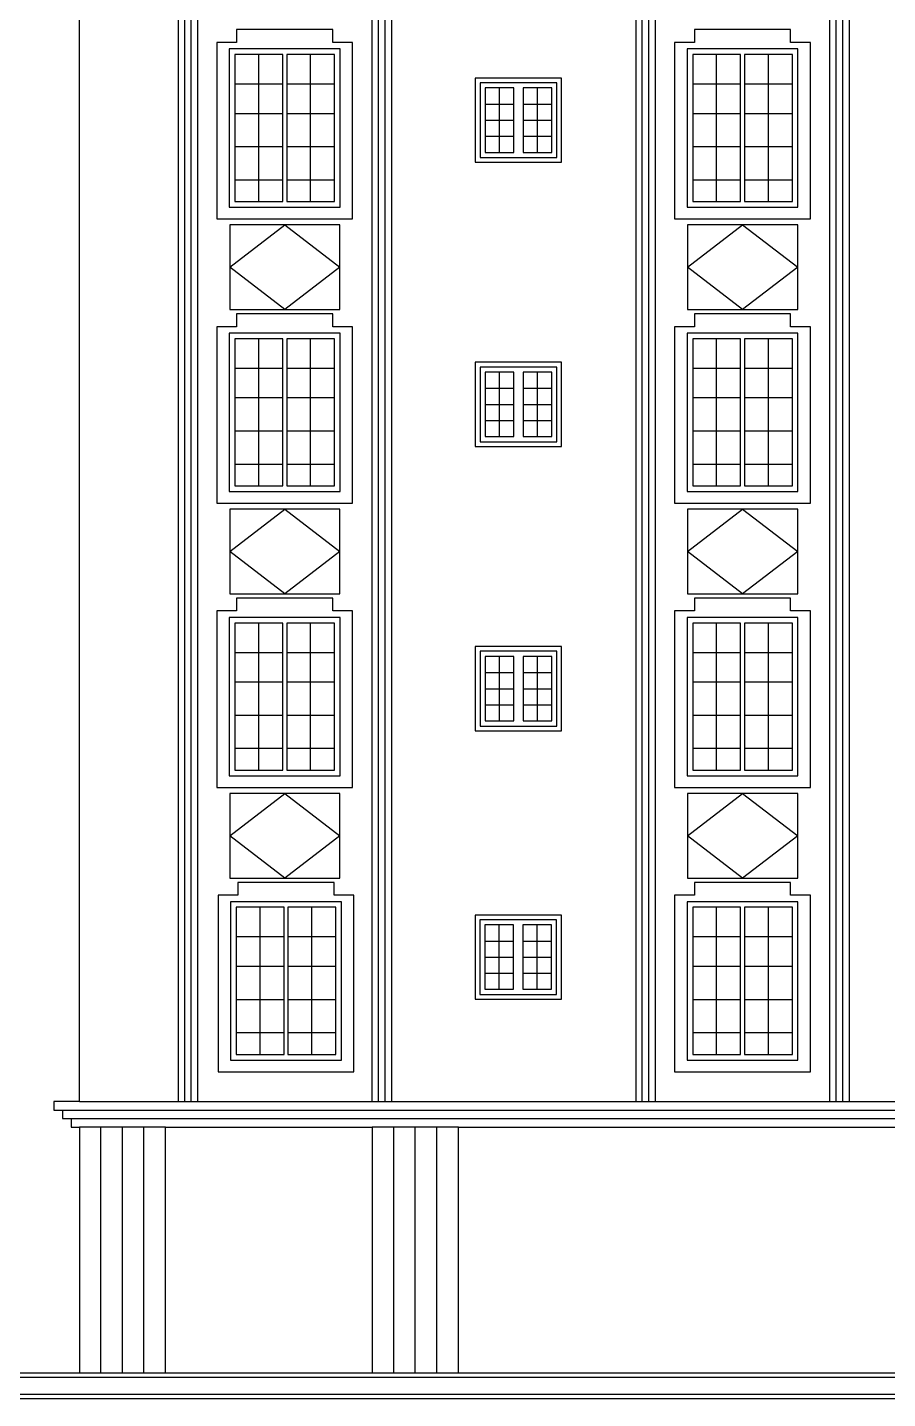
# Model space of a CAD drawing. Header units: inches. Extents: x 14.9 to 77, y 7.3 to 37.6.
# Drawn here: x 25.56 to 35.54, y 7.29 to 23.2 of the extents above; entities that cross this region are included whole.
import ezdxf

# ---------------------------------------------------------------- set-up
doc = ezdxf.new("R2010")
doc.units = ezdxf.units.IN
doc.header["$MEASUREMENT"] = 0
for name, color, linetype, lineweight in [('01_STRUCTURE', 7, 'Continuous', 25), ('02_OPENINGS', 7, 'Continuous', 25), ('03_STEPPED_FRAMES', 7, 'Continuous', 25), ('04_VERTICAL_RIBS', 7, 'Continuous', 25), ('05_GEOMETRIC_RELIEF', 7, 'Continuous', 25)]:
    doc.layers.add(name, color=color, linetype=linetype, lineweight=lineweight)

msp = doc.modelspace()

# ---------------------------------------------------------------- linework, layer by layer
at = {"layer": '01_STRUCTURE'}
for points in [[(26.161, 10.736), (26.161, 30.336)], [(26.161, 10.736), (25.865, 10.736), (25.865, 10.636), (25.965, 10.636)], [(26.161, 10.736), (27.307, 10.736)], [(27.307, 10.736), (27.384, 10.736)], [(27.384, 10.736), (27.461, 10.736)], [(27.461, 10.736), (27.537, 10.736)], [(27.537, 10.736), (29.557, 10.736)], [(29.557, 10.736), (29.634, 10.736)], [(29.634, 10.736), (29.711, 10.736)], [(29.711, 10.736), (29.787, 10.736)], [(29.787, 10.736), (32.621, 10.736)], [(32.621, 10.736), (32.697, 10.736)], [(32.697, 10.736), (32.774, 10.736)], [(32.774, 10.736), (32.851, 10.736)], [(32.851, 10.736), (34.871, 10.736)], [(34.871, 10.736), (34.947, 10.736)], [(34.947, 10.736), (35.024, 10.736)], [(35.024, 10.736), (35.101, 10.736)], [(35.101, 10.736), (36.932, 10.736)], [(25.965, 10.636), (46.961, 10.636)], [(25.965, 10.636), (25.965, 10.536), (26.065, 10.536)], [(26.065, 10.536), (46.961, 10.536)], [(26.065, 10.536), (26.065, 10.436), (26.161, 10.436)], [(26.161, 10.436), (26.161, 7.586)], [(26.411, 10.436), (26.165, 10.436), (26.161, 10.436)], [(26.661, 10.436), (26.411, 10.436)], [(26.911, 10.436), (26.661, 10.436)], [(27.161, 10.436), (26.911, 10.436)], [(27.161, 7.586), (27.161, 10.436)], [(27.161, 10.436), (29.561, 10.436)], [(29.561, 10.436), (29.561, 7.586)], [(29.811, 10.436), (29.561, 10.436)], [(30.061, 10.436), (29.811, 10.436)], [(30.311, 10.436), (30.061, 10.436)], [(30.561, 10.436), (30.311, 10.436)], [(30.561, 7.586), (30.561, 10.436)], [(30.561, 10.436), (36.061, 10.436)], [(14.851, 7.586), (26.161, 7.586)], [(14.851, 7.536), (77.019, 7.536)], [(26.161, 7.586), (26.411, 7.586)], [(26.411, 7.586), (26.661, 7.586)], [(26.661, 7.586), (26.911, 7.586)], [(26.911, 7.586), (27.161, 7.586)], [(27.161, 7.586), (29.561, 7.586)], [(29.561, 7.586), (29.811, 7.586)], [(29.811, 7.586), (30.061, 7.586)], [(30.061, 7.586), (30.311, 7.586)], [(30.311, 7.586), (30.561, 7.586)], [(30.561, 7.586), (36.061, 7.586)], [(14.851, 7.336), (77.019, 7.336)], [(14.851, 7.286), (77.019, 7.286)]]:
    msp.add_lwpolyline(points, dxfattribs=at)
at = {"layer": '02_OPENINGS'}
for points in [[(28.244, 22.889), (27.966, 22.889), (27.966, 22.549)], [(28.244, 22.549), (28.244, 22.889)], [(28.522, 22.549), (28.522, 22.889), (28.244, 22.889)], [(28.845, 22.889), (28.568, 22.889), (28.568, 22.549)], [(28.845, 22.549), (28.845, 22.889)], [(29.123, 22.549), (29.123, 22.889), (28.845, 22.889)], [(33.56, 22.889), (33.282, 22.889), (33.282, 22.549)], [(33.56, 22.549), (33.56, 22.889)], [(33.838, 22.549), (33.838, 22.889), (33.56, 22.889)], [(34.161, 22.889), (33.884, 22.889), (33.884, 22.549)], [(34.161, 22.549), (34.161, 22.889)], [(34.439, 22.549), (34.439, 22.889), (34.161, 22.889)], [(27.966, 22.549), (27.966, 22.206)], [(27.966, 22.549), (28.244, 22.549)], [(28.244, 22.206), (28.244, 22.549)], [(28.244, 22.549), (28.522, 22.549)], [(28.522, 22.206), (28.522, 22.549)], [(28.568, 22.549), (28.568, 22.206)], [(28.568, 22.549), (28.845, 22.549)], [(28.845, 22.206), (28.845, 22.549)], [(28.845, 22.549), (29.123, 22.549)], [(29.123, 22.206), (29.123, 22.549)], [(31.039, 22.501), (30.873, 22.501), (30.873, 22.314)], [(31.039, 22.314), (31.039, 22.501)], [(31.206, 22.314), (31.206, 22.501), (31.039, 22.501)], [(31.479, 22.501), (31.312, 22.501), (31.312, 22.314)], [(31.479, 22.314), (31.479, 22.501)], [(31.645, 22.314), (31.645, 22.501), (31.479, 22.501)], [(33.282, 22.549), (33.282, 22.206)], [(33.282, 22.549), (33.56, 22.549)], [(33.56, 22.206), (33.56, 22.549)], [(33.56, 22.549), (33.838, 22.549)], [(33.838, 22.206), (33.838, 22.549)], [(33.884, 22.549), (33.884, 22.206)], [(33.884, 22.549), (34.161, 22.549)], [(34.161, 22.206), (34.161, 22.549)], [(34.161, 22.549), (34.439, 22.549)], [(34.439, 22.206), (34.439, 22.549)], [(30.873, 22.314), (30.873, 22.127)], [(30.873, 22.314), (31.039, 22.314)], [(31.039, 22.127), (31.039, 22.314)], [(31.039, 22.314), (31.206, 22.314)], [(31.206, 22.127), (31.206, 22.314)], [(31.312, 22.314), (31.312, 22.127)], [(31.312, 22.314), (31.479, 22.314)], [(31.479, 22.127), (31.479, 22.314)], [(31.479, 22.314), (31.645, 22.314)], [(31.645, 22.127), (31.645, 22.314)], [(27.966, 22.206), (27.966, 21.82)], [(27.966, 22.206), (28.244, 22.206)], [(28.244, 21.82), (28.244, 22.206)], [(28.244, 22.206), (28.522, 22.206)], [(28.522, 21.82), (28.522, 22.206)], [(28.568, 22.206), (28.568, 21.82)], [(28.568, 22.206), (28.845, 22.206)], [(28.845, 21.82), (28.845, 22.206)], [(28.845, 22.206), (29.123, 22.206)], [(29.123, 21.82), (29.123, 22.206)], [(30.873, 22.127), (30.873, 21.94)], [(30.873, 22.127), (31.039, 22.127)], [(31.039, 21.94), (31.039, 22.127)], [(31.039, 22.127), (31.206, 22.127)], [(31.206, 21.94), (31.206, 22.127)], [(31.312, 22.127), (31.312, 21.94)], [(31.312, 22.127), (31.479, 22.127)], [(31.479, 21.94), (31.479, 22.127)], [(31.479, 22.127), (31.645, 22.127)], [(31.645, 21.94), (31.645, 22.127)], [(33.282, 22.206), (33.282, 21.82)], [(33.282, 22.206), (33.56, 22.206)], [(33.56, 21.82), (33.56, 22.206)], [(33.56, 22.206), (33.838, 22.206)], [(33.838, 21.82), (33.838, 22.206)], [(33.884, 22.206), (33.884, 21.82)], [(33.884, 22.206), (34.161, 22.206)], [(34.161, 21.82), (34.161, 22.206)], [(34.161, 22.206), (34.439, 22.206)], [(34.439, 21.82), (34.439, 22.206)], [(27.966, 21.82), (27.966, 21.435)], [(27.966, 21.82), (28.244, 21.82)], [(28.244, 21.435), (28.244, 21.82)], [(28.244, 21.82), (28.522, 21.82)], [(28.522, 21.435), (28.522, 21.82)], [(28.568, 21.82), (28.568, 21.435)], [(28.568, 21.82), (28.845, 21.82)], [(28.845, 21.435), (28.845, 21.82)], [(28.845, 21.82), (29.123, 21.82)], [(29.123, 21.435), (29.123, 21.82)], [(30.873, 21.94), (31.039, 21.94)], [(30.873, 21.94), (30.873, 21.753), (31.039, 21.753)], [(31.039, 21.753), (31.206, 21.753), (31.206, 21.94)], [(31.039, 21.753), (31.039, 21.94)], [(31.039, 21.94), (31.206, 21.94)], [(31.312, 21.94), (31.479, 21.94)], [(31.312, 21.94), (31.312, 21.753), (31.479, 21.753)], [(31.479, 21.753), (31.645, 21.753), (31.645, 21.94)], [(31.479, 21.753), (31.479, 21.94)], [(31.479, 21.94), (31.645, 21.94)], [(33.282, 21.82), (33.282, 21.435)], [(33.282, 21.82), (33.56, 21.82)], [(33.56, 21.435), (33.56, 21.82)], [(33.56, 21.82), (33.838, 21.82)], [(33.838, 21.435), (33.838, 21.82)], [(33.884, 21.82), (33.884, 21.435)], [(33.884, 21.82), (34.161, 21.82)], [(34.161, 21.435), (34.161, 21.82)], [(34.161, 21.82), (34.439, 21.82)], [(34.439, 21.435), (34.439, 21.82)], [(27.966, 21.435), (28.244, 21.435)], [(27.966, 21.435), (27.966, 21.181), (28.244, 21.181)], [(28.244, 21.181), (28.522, 21.181), (28.522, 21.435)], [(28.244, 21.181), (28.244, 21.435)], [(28.244, 21.435), (28.522, 21.435)], [(28.568, 21.435), (28.845, 21.435)], [(28.568, 21.435), (28.568, 21.181), (28.845, 21.181)], [(28.845, 21.181), (29.123, 21.181), (29.123, 21.435)], [(28.845, 21.181), (28.845, 21.435)], [(28.845, 21.435), (29.123, 21.435)], [(33.282, 21.435), (33.56, 21.435)], [(33.282, 21.435), (33.282, 21.181), (33.56, 21.181)], [(33.56, 21.181), (33.838, 21.181), (33.838, 21.435)], [(33.56, 21.181), (33.56, 21.435)], [(33.56, 21.435), (33.838, 21.435)], [(33.884, 21.435), (34.161, 21.435)], [(33.884, 21.435), (33.884, 21.181), (34.161, 21.181)], [(34.161, 21.181), (34.439, 21.181), (34.439, 21.435)], [(34.161, 21.181), (34.161, 21.435)], [(34.161, 21.435), (34.439, 21.435)], [(28.244, 19.589), (27.966, 19.589), (27.966, 19.249)], [(28.244, 19.249), (28.244, 19.589)], [(28.522, 19.249), (28.522, 19.589), (28.244, 19.589)], [(28.845, 19.589), (28.568, 19.589), (28.568, 19.249)], [(28.845, 19.249), (28.845, 19.589)], [(29.123, 19.249), (29.123, 19.589), (28.845, 19.589)], [(33.56, 19.589), (33.282, 19.589), (33.282, 19.249)], [(33.56, 19.249), (33.56, 19.589)], [(33.838, 19.249), (33.838, 19.589), (33.56, 19.589)], [(34.161, 19.589), (33.884, 19.589), (33.884, 19.249)], [(34.161, 19.249), (34.161, 19.589)], [(34.439, 19.249), (34.439, 19.589), (34.161, 19.589)], [(27.966, 19.249), (27.966, 18.906)], [(27.966, 19.249), (28.244, 19.249)], [(28.244, 18.906), (28.244, 19.249)], [(28.244, 19.249), (28.522, 19.249)], [(28.522, 18.906), (28.522, 19.249)], [(28.568, 19.249), (28.568, 18.906)], [(28.568, 19.249), (28.845, 19.249)], [(28.845, 18.906), (28.845, 19.249)], [(28.845, 19.249), (29.123, 19.249)], [(29.123, 18.906), (29.123, 19.249)], [(31.039, 19.201), (30.873, 19.201), (30.873, 19.014)], [(31.039, 19.014), (31.039, 19.201)], [(31.206, 19.014), (31.206, 19.201), (31.039, 19.201)], [(31.479, 19.201), (31.312, 19.201), (31.312, 19.014)], [(31.479, 19.014), (31.479, 19.201)], [(31.645, 19.014), (31.645, 19.201), (31.479, 19.201)], [(33.282, 19.249), (33.282, 18.906)], [(33.282, 19.249), (33.56, 19.249)], [(33.56, 18.906), (33.56, 19.249)], [(33.56, 19.249), (33.838, 19.249)], [(33.838, 18.906), (33.838, 19.249)], [(33.884, 19.249), (33.884, 18.906)], [(33.884, 19.249), (34.161, 19.249)], [(34.161, 18.906), (34.161, 19.249)], [(34.161, 19.249), (34.439, 19.249)], [(34.439, 18.906), (34.439, 19.249)], [(30.873, 19.014), (30.873, 18.827)], [(30.873, 19.014), (31.039, 19.014)], [(31.039, 18.827), (31.039, 19.014)], [(31.039, 19.014), (31.206, 19.014)], [(31.206, 18.827), (31.206, 19.014)], [(31.312, 19.014), (31.312, 18.827)], [(31.312, 19.014), (31.479, 19.014)], [(31.479, 18.827), (31.479, 19.014)], [(31.479, 19.014), (31.645, 19.014)], [(31.645, 18.827), (31.645, 19.014)], [(27.966, 18.906), (27.966, 18.52)], [(27.966, 18.906), (28.244, 18.906)], [(28.244, 18.52), (28.244, 18.906)], [(28.244, 18.906), (28.522, 18.906)], [(28.522, 18.52), (28.522, 18.906)], [(28.568, 18.906), (28.568, 18.52)], [(28.568, 18.906), (28.845, 18.906)], [(28.845, 18.52), (28.845, 18.906)], [(28.845, 18.906), (29.123, 18.906)], [(29.123, 18.52), (29.123, 18.906)], [(30.873, 18.827), (30.873, 18.64)], [(30.873, 18.827), (31.039, 18.827)], [(31.039, 18.64), (31.039, 18.827)], [(31.039, 18.827), (31.206, 18.827)], [(31.206, 18.64), (31.206, 18.827)], [(31.312, 18.827), (31.312, 18.64)], [(31.312, 18.827), (31.479, 18.827)], [(31.479, 18.64), (31.479, 18.827)], [(31.479, 18.827), (31.645, 18.827)], [(31.645, 18.64), (31.645, 18.827)], [(33.282, 18.906), (33.282, 18.52)], [(33.282, 18.906), (33.56, 18.906)], [(33.56, 18.52), (33.56, 18.906)], [(33.56, 18.906), (33.838, 18.906)], [(33.838, 18.52), (33.838, 18.906)], [(33.884, 18.906), (33.884, 18.52)], [(33.884, 18.906), (34.161, 18.906)], [(34.161, 18.52), (34.161, 18.906)], [(34.161, 18.906), (34.439, 18.906)], [(34.439, 18.52), (34.439, 18.906)], [(30.873, 18.64), (31.039, 18.64)], [(30.873, 18.64), (30.873, 18.453), (31.039, 18.453)], [(31.039, 18.453), (31.206, 18.453), (31.206, 18.64)], [(31.039, 18.453), (31.039, 18.64)], [(31.039, 18.64), (31.206, 18.64)], [(31.312, 18.64), (31.479, 18.64)], [(31.312, 18.64), (31.312, 18.453), (31.479, 18.453)], [(31.479, 18.453), (31.645, 18.453), (31.645, 18.64)], [(31.479, 18.453), (31.479, 18.64)], [(31.479, 18.64), (31.645, 18.64)], [(27.966, 18.52), (27.966, 18.135)], [(27.966, 18.52), (28.244, 18.52)], [(28.244, 18.135), (28.244, 18.52)], [(28.244, 18.52), (28.522, 18.52)], [(28.522, 18.135), (28.522, 18.52)], [(28.568, 18.52), (28.568, 18.135)], [(28.568, 18.52), (28.845, 18.52)], [(28.845, 18.135), (28.845, 18.52)], [(28.845, 18.52), (29.123, 18.52)], [(29.123, 18.135), (29.123, 18.52)], [(33.282, 18.52), (33.282, 18.135)], [(33.282, 18.52), (33.56, 18.52)], [(33.56, 18.135), (33.56, 18.52)], [(33.56, 18.52), (33.838, 18.52)], [(33.838, 18.135), (33.838, 18.52)], [(33.884, 18.52), (33.884, 18.135)], [(33.884, 18.52), (34.161, 18.52)], [(34.161, 18.135), (34.161, 18.52)], [(34.161, 18.52), (34.439, 18.52)], [(34.439, 18.135), (34.439, 18.52)], [(27.966, 18.135), (28.244, 18.135)], [(27.966, 18.135), (27.966, 17.881), (28.244, 17.881)], [(28.244, 17.881), (28.522, 17.881), (28.522, 18.135)], [(28.244, 17.881), (28.244, 18.135)], [(28.244, 18.135), (28.522, 18.135)], [(28.568, 18.135), (28.845, 18.135)], [(28.568, 18.135), (28.568, 17.881), (28.845, 17.881)], [(28.845, 17.881), (29.123, 17.881), (29.123, 18.135)], [(28.845, 17.881), (28.845, 18.135)], [(28.845, 18.135), (29.123, 18.135)], [(33.282, 18.135), (33.56, 18.135)], [(33.282, 18.135), (33.282, 17.881), (33.56, 17.881)], [(33.56, 17.881), (33.838, 17.881), (33.838, 18.135)], [(33.56, 17.881), (33.56, 18.135)], [(33.56, 18.135), (33.838, 18.135)], [(33.884, 18.135), (34.161, 18.135)], [(33.884, 18.135), (33.884, 17.881), (34.161, 17.881)], [(34.161, 17.881), (34.439, 17.881), (34.439, 18.135)], [(34.161, 17.881), (34.161, 18.135)], [(34.161, 18.135), (34.439, 18.135)], [(28.244, 16.289), (27.966, 16.289), (27.966, 15.949)], [(28.244, 15.949), (28.244, 16.289)], [(28.522, 15.949), (28.522, 16.289), (28.244, 16.289)], [(28.845, 16.289), (28.568, 16.289), (28.568, 15.949)], [(28.845, 15.949), (28.845, 16.289)], [(29.123, 15.949), (29.123, 16.289), (28.845, 16.289)], [(33.56, 16.289), (33.282, 16.289), (33.282, 15.949)], [(33.56, 15.949), (33.56, 16.289)], [(33.838, 15.949), (33.838, 16.289), (33.56, 16.289)], [(34.161, 16.289), (33.884, 16.289), (33.884, 15.949)], [(34.161, 15.949), (34.161, 16.289)], [(34.439, 15.949), (34.439, 16.289), (34.161, 16.289)], [(27.966, 15.949), (27.966, 15.606)], [(27.966, 15.949), (28.244, 15.949)], [(28.244, 15.606), (28.244, 15.949)], [(28.244, 15.949), (28.522, 15.949)], [(28.522, 15.606), (28.522, 15.949)], [(28.568, 15.949), (28.568, 15.606)], [(28.568, 15.949), (28.845, 15.949)], [(28.845, 15.606), (28.845, 15.949)], [(28.845, 15.949), (29.123, 15.949)], [(29.123, 15.606), (29.123, 15.949)], [(33.282, 15.949), (33.282, 15.606)], [(33.282, 15.949), (33.56, 15.949)], [(33.56, 15.606), (33.56, 15.949)], [(33.56, 15.949), (33.838, 15.949)], [(33.838, 15.606), (33.838, 15.949)], [(33.884, 15.949), (33.884, 15.606)], [(33.884, 15.949), (34.161, 15.949)], [(34.161, 15.606), (34.161, 15.949)], [(34.161, 15.949), (34.439, 15.949)], [(34.439, 15.606), (34.439, 15.949)], [(31.039, 15.901), (30.873, 15.901), (30.873, 15.714)], [(31.039, 15.714), (31.039, 15.901)], [(31.206, 15.714), (31.206, 15.901), (31.039, 15.901)], [(31.479, 15.901), (31.312, 15.901), (31.312, 15.714)], [(31.479, 15.714), (31.479, 15.901)], [(31.645, 15.714), (31.645, 15.901), (31.479, 15.901)], [(27.966, 15.606), (27.966, 15.22)], [(27.966, 15.606), (28.244, 15.606)], [(28.244, 15.22), (28.244, 15.606)], [(28.244, 15.606), (28.522, 15.606)], [(28.522, 15.22), (28.522, 15.606)], [(28.568, 15.606), (28.568, 15.22)], [(28.568, 15.606), (28.845, 15.606)], [(28.845, 15.22), (28.845, 15.606)], [(28.845, 15.606), (29.123, 15.606)], [(29.123, 15.22), (29.123, 15.606)], [(30.873, 15.714), (30.873, 15.527)], [(30.873, 15.714), (31.039, 15.714)], [(31.039, 15.527), (31.039, 15.714)], [(31.039, 15.714), (31.206, 15.714)], [(31.206, 15.527), (31.206, 15.714)], [(31.312, 15.714), (31.312, 15.527)], [(31.312, 15.714), (31.479, 15.714)], [(31.479, 15.527), (31.479, 15.714)], [(31.479, 15.714), (31.645, 15.714)], [(31.645, 15.527), (31.645, 15.714)], [(33.282, 15.606), (33.282, 15.22)], [(33.282, 15.606), (33.56, 15.606)], [(33.56, 15.22), (33.56, 15.606)], [(33.56, 15.606), (33.838, 15.606)], [(33.838, 15.22), (33.838, 15.606)], [(33.884, 15.606), (33.884, 15.22)], [(33.884, 15.606), (34.161, 15.606)], [(34.161, 15.22), (34.161, 15.606)], [(34.161, 15.606), (34.439, 15.606)], [(34.439, 15.22), (34.439, 15.606)], [(30.873, 15.527), (30.873, 15.34)], [(30.873, 15.527), (31.039, 15.527)], [(31.039, 15.34), (31.039, 15.527)], [(31.039, 15.527), (31.206, 15.527)], [(31.206, 15.34), (31.206, 15.527)], [(31.312, 15.527), (31.312, 15.34)], [(31.312, 15.527), (31.479, 15.527)], [(31.479, 15.34), (31.479, 15.527)], [(31.479, 15.527), (31.645, 15.527)], [(31.645, 15.34), (31.645, 15.527)], [(30.873, 15.34), (31.039, 15.34)], [(30.873, 15.34), (30.873, 15.153), (31.039, 15.153)], [(31.039, 15.153), (31.206, 15.153), (31.206, 15.34)], [(31.039, 15.153), (31.039, 15.34)], [(31.039, 15.34), (31.206, 15.34)], [(31.312, 15.34), (31.479, 15.34)], [(31.312, 15.34), (31.312, 15.153), (31.479, 15.153)], [(31.479, 15.153), (31.645, 15.153), (31.645, 15.34)], [(31.479, 15.153), (31.479, 15.34)], [(31.479, 15.34), (31.645, 15.34)], [(27.966, 15.22), (27.966, 14.835)], [(27.966, 15.22), (28.244, 15.22)], [(28.244, 14.835), (28.244, 15.22)], [(28.244, 15.22), (28.522, 15.22)], [(28.522, 14.835), (28.522, 15.22)], [(28.568, 15.22), (28.568, 14.835)], [(28.568, 15.22), (28.845, 15.22)], [(28.845, 14.835), (28.845, 15.22)], [(28.845, 15.22), (29.123, 15.22)], [(29.123, 14.835), (29.123, 15.22)], [(33.282, 15.22), (33.282, 14.835)], [(33.282, 15.22), (33.56, 15.22)], [(33.56, 14.835), (33.56, 15.22)], [(33.56, 15.22), (33.838, 15.22)], [(33.838, 14.835), (33.838, 15.22)], [(33.884, 15.22), (33.884, 14.835)], [(33.884, 15.22), (34.161, 15.22)], [(34.161, 14.835), (34.161, 15.22)], [(34.161, 15.22), (34.439, 15.22)], [(34.439, 14.835), (34.439, 15.22)], [(27.966, 14.835), (28.244, 14.835)], [(27.966, 14.835), (27.966, 14.581), (28.244, 14.581)], [(28.244, 14.581), (28.522, 14.581), (28.522, 14.835)], [(28.244, 14.581), (28.244, 14.835)], [(28.244, 14.835), (28.522, 14.835)], [(28.568, 14.835), (28.845, 14.835)], [(28.568, 14.835), (28.568, 14.581), (28.845, 14.581)], [(28.845, 14.581), (29.123, 14.581), (29.123, 14.835)], [(28.845, 14.581), (28.845, 14.835)], [(28.845, 14.835), (29.123, 14.835)], [(33.282, 14.835), (33.56, 14.835)], [(33.282, 14.835), (33.282, 14.581), (33.56, 14.581)], [(33.56, 14.581), (33.838, 14.581), (33.838, 14.835)], [(33.56, 14.581), (33.56, 14.835)], [(33.56, 14.835), (33.838, 14.835)], [(33.884, 14.835), (34.161, 14.835)], [(33.884, 14.835), (33.884, 14.581), (34.161, 14.581)], [(34.161, 14.581), (34.439, 14.581), (34.439, 14.835)], [(34.161, 14.581), (34.161, 14.835)], [(34.161, 14.835), (34.439, 14.835)], [(28.259, 12.989), (27.982, 12.989), (27.982, 12.649)], [(28.259, 12.649), (28.259, 12.989)], [(28.537, 12.649), (28.537, 12.989), (28.259, 12.989)], [(28.861, 12.989), (28.583, 12.989), (28.583, 12.649)], [(28.861, 12.649), (28.861, 12.989)], [(29.139, 12.649), (29.139, 12.989), (28.861, 12.989)], [(33.56, 12.989), (33.282, 12.989), (33.282, 12.649)], [(33.56, 12.649), (33.56, 12.989)], [(33.838, 12.649), (33.838, 12.989), (33.56, 12.989)], [(34.161, 12.989), (33.884, 12.989), (33.884, 12.649)], [(34.161, 12.649), (34.161, 12.989)], [(34.439, 12.649), (34.439, 12.989), (34.161, 12.989)], [(31.036, 12.784), (30.87, 12.784), (30.87, 12.597)], [(31.036, 12.597), (31.036, 12.784)], [(31.203, 12.597), (31.203, 12.784), (31.036, 12.784)], [(31.475, 12.784), (31.309, 12.784), (31.309, 12.597)], [(31.475, 12.597), (31.475, 12.784)], [(31.642, 12.597), (31.642, 12.784), (31.475, 12.784)], [(27.982, 12.649), (27.982, 12.306)], [(27.982, 12.649), (28.259, 12.649)], [(28.259, 12.306), (28.259, 12.649)], [(28.259, 12.649), (28.537, 12.649)], [(28.537, 12.306), (28.537, 12.649)], [(28.583, 12.649), (28.583, 12.306)], [(28.583, 12.649), (28.861, 12.649)], [(28.861, 12.306), (28.861, 12.649)], [(28.861, 12.649), (29.139, 12.649)], [(29.139, 12.306), (29.139, 12.649)], [(30.87, 12.597), (30.87, 12.411)], [(30.87, 12.597), (31.036, 12.597)], [(31.036, 12.411), (31.036, 12.597)], [(31.036, 12.597), (31.203, 12.597)], [(31.203, 12.411), (31.203, 12.597)], [(31.309, 12.597), (31.309, 12.411)], [(31.309, 12.597), (31.475, 12.597)], [(31.475, 12.411), (31.475, 12.597)], [(31.475, 12.597), (31.642, 12.597)], [(31.642, 12.411), (31.642, 12.597)], [(33.282, 12.649), (33.282, 12.306)], [(33.282, 12.649), (33.56, 12.649)], [(33.56, 12.306), (33.56, 12.649)], [(33.56, 12.649), (33.838, 12.649)], [(33.838, 12.306), (33.838, 12.649)], [(33.884, 12.649), (33.884, 12.306)], [(33.884, 12.649), (34.161, 12.649)], [(34.161, 12.306), (34.161, 12.649)], [(34.161, 12.649), (34.439, 12.649)], [(34.439, 12.306), (34.439, 12.649)], [(27.982, 12.306), (27.982, 11.92)], [(27.982, 12.306), (28.259, 12.306)], [(28.259, 11.92), (28.259, 12.306)], [(28.259, 12.306), (28.537, 12.306)], [(28.537, 11.92), (28.537, 12.306)], [(28.583, 12.306), (28.583, 11.92)], [(28.583, 12.306), (28.861, 12.306)], [(28.861, 11.92), (28.861, 12.306)], [(28.861, 12.306), (29.139, 12.306)], [(29.139, 11.92), (29.139, 12.306)], [(30.87, 12.411), (30.87, 12.224)], [(30.87, 12.411), (31.036, 12.411)], [(31.036, 12.224), (31.036, 12.411)], [(31.036, 12.411), (31.203, 12.411)], [(31.203, 12.224), (31.203, 12.411)], [(31.309, 12.411), (31.309, 12.224)], [(31.309, 12.411), (31.475, 12.411)], [(31.475, 12.224), (31.475, 12.411)], [(31.475, 12.411), (31.642, 12.411)], [(31.642, 12.224), (31.642, 12.411)], [(33.282, 12.306), (33.282, 11.92)], [(33.282, 12.306), (33.56, 12.306)], [(33.56, 11.92), (33.56, 12.306)], [(33.56, 12.306), (33.838, 12.306)], [(33.838, 11.92), (33.838, 12.306)], [(33.884, 12.306), (33.884, 11.92)], [(33.884, 12.306), (34.161, 12.306)], [(34.161, 11.92), (34.161, 12.306)], [(34.161, 12.306), (34.439, 12.306)], [(34.439, 11.92), (34.439, 12.306)], [(30.87, 12.224), (31.036, 12.224)], [(30.87, 12.224), (30.87, 12.037), (31.036, 12.037)], [(31.036, 12.037), (31.203, 12.037), (31.203, 12.224)], [(31.036, 12.037), (31.036, 12.224)], [(31.036, 12.224), (31.203, 12.224)], [(31.309, 12.224), (31.475, 12.224)], [(31.309, 12.224), (31.309, 12.037), (31.475, 12.037)], [(31.475, 12.037), (31.642, 12.037), (31.642, 12.224)], [(31.475, 12.037), (31.475, 12.224)], [(31.475, 12.224), (31.642, 12.224)], [(27.982, 11.92), (27.982, 11.535)], [(27.982, 11.92), (28.259, 11.92)], [(28.259, 11.535), (28.259, 11.92)], [(28.259, 11.92), (28.537, 11.92)], [(28.537, 11.535), (28.537, 11.92)], [(28.583, 11.92), (28.583, 11.535)], [(28.583, 11.92), (28.861, 11.92)], [(28.861, 11.535), (28.861, 11.92)], [(28.861, 11.92), (29.139, 11.92)], [(29.139, 11.535), (29.139, 11.92)], [(33.282, 11.92), (33.282, 11.535)], [(33.282, 11.92), (33.56, 11.92)], [(33.56, 11.535), (33.56, 11.92)], [(33.56, 11.92), (33.838, 11.92)], [(33.838, 11.535), (33.838, 11.92)], [(33.884, 11.92), (33.884, 11.535)], [(33.884, 11.92), (34.161, 11.92)], [(34.161, 11.535), (34.161, 11.92)], [(34.161, 11.92), (34.439, 11.92)], [(34.439, 11.535), (34.439, 11.92)], [(27.982, 11.535), (28.259, 11.535)], [(27.982, 11.535), (27.982, 11.281), (28.259, 11.281)], [(28.259, 11.281), (28.537, 11.281), (28.537, 11.535)], [(28.259, 11.281), (28.259, 11.535)], [(28.259, 11.535), (28.537, 11.535)], [(28.583, 11.535), (28.861, 11.535)], [(28.583, 11.535), (28.583, 11.281), (28.861, 11.281)], [(28.861, 11.281), (29.139, 11.281), (29.139, 11.535)], [(28.861, 11.281), (28.861, 11.535)], [(28.861, 11.535), (29.139, 11.535)], [(33.282, 11.535), (33.56, 11.535)], [(33.282, 11.535), (33.282, 11.281), (33.56, 11.281)], [(33.56, 11.281), (33.838, 11.281), (33.838, 11.535)], [(33.56, 11.281), (33.56, 11.535)], [(33.56, 11.535), (33.838, 11.535)], [(33.884, 11.535), (34.161, 11.535)], [(33.884, 11.535), (33.884, 11.281), (34.161, 11.281)], [(34.161, 11.281), (34.439, 11.281), (34.439, 11.535)], [(34.161, 11.281), (34.161, 11.535)], [(34.161, 11.535), (34.439, 11.535)]]:
    msp.add_lwpolyline(points, dxfattribs=at)
at = {"layer": '03_STEPPED_FRAMES'}
for points in [[(27.756, 20.981), (29.333, 20.981), (29.333, 23.029), (29.103, 23.029), (29.103, 23.179), (27.986, 23.179), (27.986, 23.029), (27.756, 23.029)], [(33.072, 20.981), (34.649, 20.981), (34.649, 23.029), (34.419, 23.029), (34.419, 23.179), (33.302, 23.179), (33.302, 23.029), (33.072, 23.029)], [(27.901, 21.116), (29.188, 21.116), (29.188, 22.954), (27.901, 22.954)], [(33.217, 21.116), (34.504, 21.116), (34.504, 22.954), (33.217, 22.954)], [(30.758, 21.638), (31.76, 21.638), (31.76, 22.616), (30.758, 22.616)], [(30.813, 21.693), (31.705, 21.693), (31.705, 22.561), (30.813, 22.561)], [(27.756, 17.681), (29.333, 17.681), (29.333, 19.729), (29.103, 19.729), (29.103, 19.879), (27.986, 19.879), (27.986, 19.729), (27.756, 19.729)], [(33.072, 17.681), (34.649, 17.681), (34.649, 19.729), (34.419, 19.729), (34.419, 19.879), (33.302, 19.879), (33.302, 19.729), (33.072, 19.729)], [(27.901, 17.816), (29.188, 17.816), (29.188, 19.654), (27.901, 19.654)], [(33.217, 17.816), (34.504, 17.816), (34.504, 19.654), (33.217, 19.654)], [(30.758, 18.338), (31.76, 18.338), (31.76, 19.316), (30.758, 19.316)], [(30.813, 18.393), (31.705, 18.393), (31.705, 19.261), (30.813, 19.261)], [(27.756, 14.381), (29.333, 14.381), (29.333, 16.429), (29.103, 16.429), (29.103, 16.579), (27.986, 16.579), (27.986, 16.429), (27.756, 16.429)], [(33.072, 14.381), (34.649, 14.381), (34.649, 16.429), (34.419, 16.429), (34.419, 16.579), (33.302, 16.579), (33.302, 16.429), (33.072, 16.429)], [(27.901, 14.516), (29.188, 14.516), (29.188, 16.354), (27.901, 16.354)], [(33.217, 14.516), (34.504, 14.516), (34.504, 16.354), (33.217, 16.354)], [(30.758, 15.038), (31.76, 15.038), (31.76, 16.016), (30.758, 16.016)], [(30.813, 15.093), (31.705, 15.093), (31.705, 15.961), (30.813, 15.961)], [(27.772, 11.081), (29.349, 11.081), (29.349, 13.129), (29.119, 13.129), (29.119, 13.279), (28.002, 13.279), (28.002, 13.129), (27.772, 13.129)], [(33.072, 11.081), (34.649, 11.081), (34.649, 13.129), (34.419, 13.129), (34.419, 13.279), (33.302, 13.279), (33.302, 13.129), (33.072, 13.129)], [(27.917, 11.216), (29.204, 11.216), (29.204, 13.054), (27.917, 13.054)], [(33.217, 11.216), (34.504, 11.216), (34.504, 13.054), (33.217, 13.054)], [(30.755, 11.922), (31.757, 11.922), (31.757, 12.899), (30.755, 12.899)], [(30.81, 11.977), (31.702, 11.977), (31.702, 12.844), (30.81, 12.844)]]:
    msp.add_lwpolyline(points, close=True, dxfattribs=at)
at = {"layer": '04_VERTICAL_RIBS'}
for points in [[(27.307, 30.336), (27.307, 10.736)], [(27.384, 10.736), (27.384, 30.336)], [(27.461, 10.736), (27.461, 30.336)], [(27.537, 10.736), (27.537, 30.336)], [(29.557, 30.336), (29.557, 10.736)], [(29.634, 10.736), (29.634, 30.336)], [(29.711, 10.736), (29.711, 30.336)], [(29.787, 10.736), (29.787, 30.336)], [(32.621, 30.336), (32.621, 10.736)], [(32.697, 10.736), (32.697, 30.336)], [(32.774, 10.736), (32.774, 30.336)], [(32.851, 10.736), (32.851, 30.336)], [(34.871, 30.336), (34.871, 10.736)], [(34.947, 10.736), (34.947, 30.336)], [(35.024, 10.736), (35.024, 30.336)], [(35.101, 10.736), (35.101, 30.336)], [(26.411, 7.586), (26.411, 10.436)], [(26.661, 7.586), (26.661, 10.436)], [(26.911, 7.586), (26.911, 10.436)], [(29.811, 7.586), (29.811, 10.436)], [(30.061, 7.586), (30.061, 10.436)], [(30.311, 7.586), (30.311, 10.436)]]:
    msp.add_lwpolyline(points, dxfattribs=at)
at = {"layer": '05_GEOMETRIC_RELIEF'}
for points in [[(27.907, 20.42), (28.547, 20.911)], [(28.547, 20.911), (27.907, 20.911), (27.907, 20.42)], [(29.187, 20.42), (29.187, 20.911), (28.547, 20.911)], [(28.547, 20.911), (29.187, 20.42)], [(33.221, 20.42), (33.861, 20.911)], [(33.861, 20.911), (33.221, 20.911), (33.221, 20.42)], [(34.501, 20.42), (34.501, 20.911), (33.861, 20.911)], [(33.861, 20.911), (34.501, 20.42)], [(27.907, 20.42), (27.907, 19.929), (28.547, 19.929)], [(28.547, 19.929), (27.907, 20.42)], [(28.547, 19.929), (29.187, 19.929), (29.187, 20.42)], [(29.187, 20.42), (28.547, 19.929)], [(33.221, 20.42), (33.221, 19.929), (33.861, 19.929)], [(33.861, 19.929), (33.221, 20.42)], [(33.861, 19.929), (34.501, 19.929), (34.501, 20.42)], [(34.501, 20.42), (33.861, 19.929)], [(27.907, 17.12), (28.547, 17.611)], [(28.547, 17.611), (27.907, 17.611), (27.907, 17.12)], [(29.187, 17.12), (29.187, 17.611), (28.547, 17.611)], [(28.547, 17.611), (29.187, 17.12)], [(33.221, 17.12), (33.861, 17.611)], [(33.861, 17.611), (33.221, 17.611), (33.221, 17.12)], [(34.501, 17.12), (34.501, 17.611), (33.861, 17.611)], [(33.861, 17.611), (34.501, 17.12)], [(27.907, 17.12), (27.907, 16.629), (28.547, 16.629)], [(28.547, 16.629), (27.907, 17.12)], [(28.547, 16.629), (29.187, 16.629), (29.187, 17.12)], [(29.187, 17.12), (28.547, 16.629)], [(33.221, 17.12), (33.221, 16.629), (33.861, 16.629)], [(33.861, 16.629), (33.221, 17.12)], [(33.861, 16.629), (34.501, 16.629), (34.501, 17.12)], [(34.501, 17.12), (33.861, 16.629)], [(27.907, 13.82), (28.547, 14.311)], [(28.547, 14.311), (27.907, 14.311), (27.907, 13.82)], [(29.187, 13.82), (29.187, 14.311), (28.547, 14.311)], [(28.547, 14.311), (29.187, 13.82)], [(33.221, 13.82), (33.861, 14.311)], [(33.861, 14.311), (33.221, 14.311), (33.221, 13.82)], [(34.501, 13.82), (34.501, 14.311), (33.861, 14.311)], [(33.861, 14.311), (34.501, 13.82)], [(27.907, 13.82), (27.907, 13.329), (28.547, 13.329)], [(28.547, 13.329), (27.907, 13.82)], [(28.547, 13.329), (29.187, 13.329), (29.187, 13.82)], [(29.187, 13.82), (28.547, 13.329)], [(33.221, 13.82), (33.221, 13.329), (33.861, 13.329)], [(33.861, 13.329), (33.221, 13.82)], [(33.861, 13.329), (34.501, 13.329), (34.501, 13.82)], [(34.501, 13.82), (33.861, 13.329)]]:
    msp.add_lwpolyline(points, dxfattribs=at)

doc.saveas('drawing.dxf')
